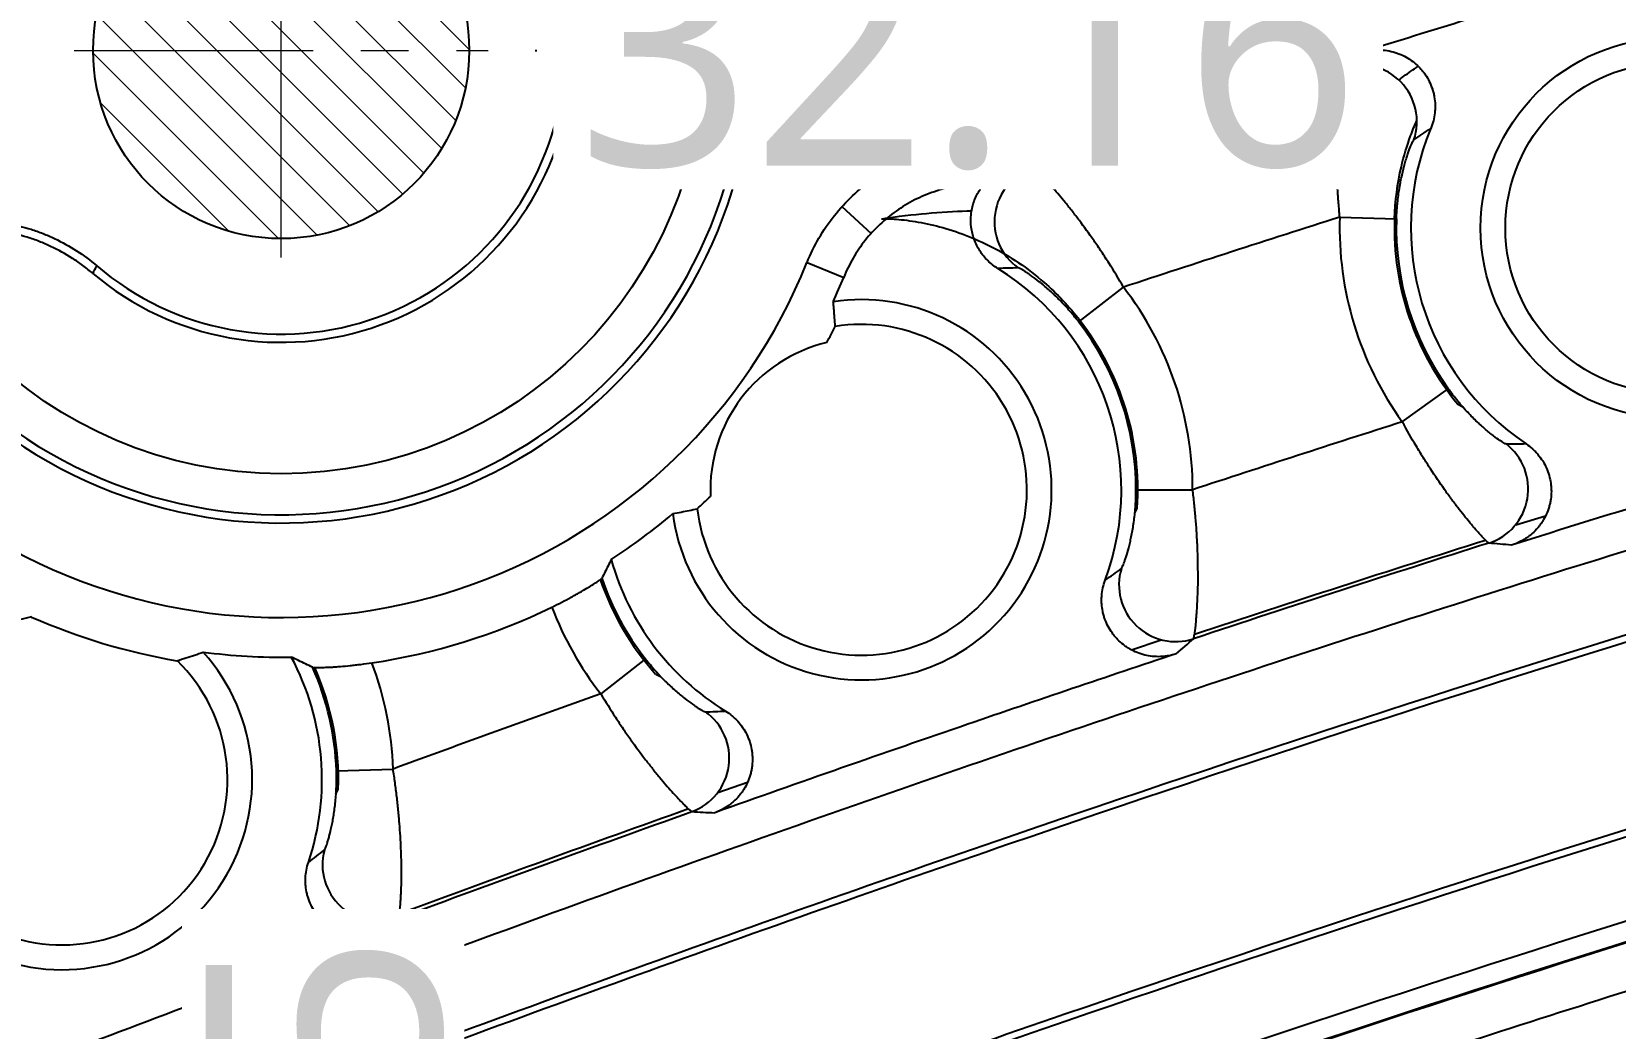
# Model space of a CAD drawing. Header units: millimetres. Extents: x 2519 to 3162, y 2051 to 2506.
# Drawn here: x 2755.3 to 2772.14, y 2301.31 to 2311.91 of the extents above; entities that cross this region are included whole.
import ezdxf
from ezdxf.lldxf.tags import DXFTag

# ---------------------------------------------------------------- set-up
doc = ezdxf.new("R2010")
doc.units = ezdxf.units.MM
doc.linetypes.add('CENTER', pattern=[50.8, 31.75, -6.35, 6.35, -6.35])
doc.layers.add('20', color=7, linetype='Continuous', true_color=0xffffff)
doc.layers.add('dim', color=82, linetype='Continuous', lineweight=9)
doc.layers.add('insert', color=85, linetype='Continuous', lineweight=20)
doc.styles.add('Capful-A', font='')
doc.styles.get('Capful-A').set_extended_font_data('Microsoft YaHei')
tags = doc.linetypes.add('DASHED', pattern=[25.72, 12.86, -12.86]).pattern_tags.tags
tags[6:7] = [DXFTag(74, 4), DXFTag(75, 0), DXFTag(340, '0'), DXFTag(46, 0.0), DXFTag(50, 0.0), DXFTag(44, 0.0), DXFTag(45, 0.0)]
tags[4:5] = [DXFTag(74, 4), DXFTag(75, 0), DXFTag(340, '0'), DXFTag(46, 0.0), DXFTag(50, 0.0), DXFTag(44, 0.0), DXFTag(45, 0.0)]
doc.dimstyles.new('Capful-A-1.0', dxfattribs={"dimtxt": 2.5, "dimasz": 2.5, "dimexe": 1.5, "dimexo": 1, "dimgap": 1.5, "dimtad": 0, "dimdsep": 46, "dimtxsty": 'Capful-A', "dimcen": 0, "dimclrt": 2, "dimazin": 2, "dimtfac": 1, "dimtmove": 0, "dimatfit": 3, "dimfxl": 0, "dimtolj": 1, "dimtzin": 0, "dimarcsym": 0})

# ---------------------------------------------------------------- blocks, each defined once
blk = doc.blocks.new('insert_cir_4')
at = {"layer": 'insert'}
h = blk.add_hatch(dxfattribs=at)
h.set_pattern_fill('_ANSI31', color=123, scale=0.1, angle=90)
h.set_pattern_definition([(135, (-3764.76398, 4059.38832), (-0.224506403, -0.224506403), [])])
h.paths.add_polyline_path([(-2, 0, 1), (2, 0, 1)])
at = {"layer": 'insert', "color": 1, "linetype": 'CENTER', "ltscale": 0.08}
for p, q in [((0, -2.2), (0, 2.2)), ((-2.2, 0), (2.2, 0))]:
    blk.add_line(p, q, dxfattribs=at)
at = {"layer": 'insert'}
blk.add_circle((0, 0), 2, dxfattribs=at)
blk = doc.blocks.new('*D154')
at = {"layer": 'Defpoints', "color": 0, "transparency": 16777216}
for p in [(2758.414, 2294.55), (2813.414, 2279.55)]:
    blk.add_point(p, dxfattribs=at)
at = {"layer": 'dim', "color": 0, "lineweight": -2, "transparency": 16777216}
blk.add_line((2758.414, 2295.05), (2758.414, 2298.29), dxfattribs=at)
at = {"layer": 'dim', "color": 2, "transparency": 16777216, "insert": (2758.414, 2300.469), "char_height": 2.5, "attachment_point": 5, "rotation": 90, "style": 'Capful-A', "bg_fill": 3, "box_fill_scale": 1.1, "bg_fill_color": 256, "bg_fill_true_color": 13158600, "bg_fill_transparency": 0}
blk.add_mtext('\\A1;55', dxfattribs=at)
at = {"layer": 'Defpoints', "color": 0, "transparency": 16777216}
blk.add_point((2758.414, 2298.29), dxfattribs=at)
blk = doc.blocks.new('*D155')
at = {"layer": 'Defpoints', "color": 0, "transparency": 16777216}
for p in [(2757.95, 2315.281), (2757.95, 2313.91), (2813.414, 2279.55)]:
    blk.add_point(p, dxfattribs=at)
at = {"layer": 'dim', "color": 0, "lineweight": -2, "transparency": 16777216}
blk.add_line((2757.95, 2314.41), (2757.95, 2315.281), dxfattribs=at)
at = {"layer": 'dim', "color": 2, "transparency": 16777216, "insert": (2757.95, 2319.846), "char_height": 2.5, "attachment_point": 5, "rotation": 90, "style": 'Capful-A', "bg_fill": 3, "box_fill_scale": 1.1, "bg_fill_color": 256, "bg_fill_true_color": 13158600, "bg_fill_transparency": 0}
blk.add_mtext('\\A1;55.46', dxfattribs=at)
blk = doc.blocks.new('*D156')
at = {"layer": 'Defpoints', "color": 0, "transparency": 16777216}
for p in [(2760.15, 2311.71), (2760.668, 2311.71), (2813.414, 2279.55)]:
    blk.add_point(p, dxfattribs=at)
at = {"layer": 'dim', "color": 0, "lineweight": -2, "transparency": 16777216}
blk.add_line((2760.65, 2311.71), (2760.668, 2311.71), dxfattribs=at)
at = {"layer": 'dim', "color": 2, "transparency": 16777216, "insert": (2765.258, 2311.71), "char_height": 2.5, "attachment_point": 5, "style": 'Capful-A', "bg_fill": 3, "box_fill_scale": 1.1, "bg_fill_color": 256, "bg_fill_true_color": 13158600, "bg_fill_transparency": 0}
blk.add_mtext('\\A1;32.16', dxfattribs=at)

msp = doc.modelspace()

# ---------------------------------------------------------------- linework, layer by layer
at = {"layer": '20', "color": 7, "linetype": 'Continuous'}
for p, q in [((2762.952, 2310.832), (2763.032, 2310.787)), ((2763.915, 2310.051), (2764.225, 2309.766)), ((2769.21, 2309.939), (2769.812, 2309.919)), ((2763.543, 2309.455), (2763.933, 2309.298)), ((2766.433, 2308.825), (2766.909, 2309.193)), ((2769.875, 2307.761), (2770.363, 2308.114)), ((2770.466, 2307.948), (2770.518, 2307.921)), ((2767.042, 2307.039), (2767.645, 2307.039)), ((2767.03, 2306.791), (2767.056, 2306.844)), ((2771.081, 2306.667), (2771.399, 2306.763)), ((2766.994, 2305.335), (2767.311, 2305.444)), ((2761.824, 2305.242), (2761.349, 2304.87)), ((2761.934, 2305.079), (2761.986, 2305.054)), ((2758.537, 2304.049), (2759.14, 2304.069)), ((2758.533, 2303.8), (2758.557, 2303.854)), ((2762.594, 2303.819), (2762.911, 2303.928)), ((2758.545, 2302.343), (2758.861, 2302.462))]:
    msp.add_line(p, q, dxfattribs=at)
at = {"layer": '20', "color": 8, "linetype": 'DASHED', "ltscale": 0.2}
msp.add_circle((2757.95, 2311.71), 4.5, dxfattribs=at)
at = {"layer": '20', "color": 7, "linetype": 'Continuous'}
for centre, radius in [((2757.95, 2311.71), 2), ((2772.73, 2309.823), 2.022), ((2772.73, 2309.823), 1.759)]:
    msp.add_circle(centre, radius, dxfattribs=at)
for centre, radius, start, end in [((2757.95, 2311.71), 3.103, 229.7848, 349.9326), ((2757.95, 2311.71), 3.015, 229.4258, 350.2915), ((2772.73, 2309.823), 2.764, 157.4308, 236.1959), ((2757.95, 2311.71), 4.937, 235.0219, 344.6883), ((2757.95, 2311.71), 5.025, 235.2616, 344.4483), ((2772.73, 2309.823), 3.522, 178.1141, 215.8358), ((2772.73, 2309.823), 2.939, 178.1141, 219.6272), ((2772.73, 2309.823), 2.919, 178.1141, 215.8357), ((2757.95, 2311.71), 6.03, 241.6424, 338.0417), ((2764.123, 2307.039), 2.764, 339.614, 58.3685), ((2757.95, 2311.71), 6.451, 335.5402, 338.0417), ((2764.123, 2307.039), 3.522, 359.9892, 37.7078), ((2764.123, 2307.039), 2.022, 187.2141, 98.5634), ((2764.123, 2307.039), 1.759, 186.5902, 99.1734), ((2757.95, 2311.71), 6.583, 331.8496, 333.5285), ((2764.123, 2307.039), 2.919, 359.9892, 37.7078), ((2764.123, 2307.039), 2.939, 356.1849, 37.7078), ((2764.123, 2307.039), 1.608, 103.2731, 182.5044), ((2757.95, 2311.71), 6.583, 312.2513, 313.9279), ((2757.95, 2311.71), 6.451, 302.9709, 310.2373), ((2764.123, 2307.039), 2.764, 195.5617, 238.4064), ((2764.123, 2307.039), 2.939, 198.9826, 221.8342), ((2764.123, 2307.039), 2.919, 198.8242, 218.0212), ((2755.62, 2303.957), 2.022, 104.4305, 42.1142), ((2755.62, 2303.957), 1.759, 100.6107, 45.9816), ((2757.95, 2311.71), 6.583, 246.223, 260.3089), ((2757.95, 2311.71), 6.583, 278.4301, 295.9488), ((2764.123, 2307.039), 3.522, 200.7626, 218.0212), ((2757.95, 2311.71), 6.451, 262.6058, 270.9498), ((2755.62, 2303.957), 2.764, 341.4251, 28.1358), ((2755.62, 2303.957), 2.919, 1.8205, 24.1564), ((2755.62, 2303.957), 2.939, 357.9987, 23.9283), ((2755.62, 2303.957), 3.522, 1.8207, 20.6506)]:
    msp.add_arc(centre, radius, start, end, dxfattribs=at)
for centre, major_axis, ratio, start_param, end_param in [((2840.835, 2084.833), (-102.924, 215.876), 1, 6.134979, 6.168212), ((2840.835, 2084.833), (215.813, 102.894), 1, 1.422591, 1.455578), ((2837.206, 2096.123), (69.048, -215.602), 0.999657, 3.127627, 3.157384), ((2837.335, 2095.721), (69.048, -215.602), 0.999657, 3.12583, 3.136244), ((2769.428, 2310.956), (-0.389, 0.461), 0.997695, 3.681843, 5.887096), ((2837.363, 2095.634), (-69.048, 215.601), 0.999662, 6.278866, 6.294188), ((2837.375, 2095.596), (69.048, -215.602), 0.999657, 3.137381, 3.152482), ((2766.138, 2309.89), (-0.045, -0.601), 0.997703, 3.538323, 5.741985), ((2837.363, 2095.634), (68.588, -214.166), 0.999657, 3.139558, 3.150315), ((2770.613, 2307.047), (-0.059, -0.6), 0.997794, 0.405328, 2.588039), ((2767.464, 2306.027), (-0.4, 0.452), 0.997789, 0.552908, 2.736713), ((2762.115, 2304.184), (0.037, 0.602), 0.997787, 3.546203, 5.730666), ((2758.991, 2303.05), (-0.414, 0.438), 0.997784, 0.552089, 2.737282)]:
    msp.add_ellipse(centre, major_axis=major_axis, ratio=ratio, start_param=start_param, end_param=end_param, dxfattribs=at)
for points, knots in [([(2736.437, 2311.163), (2737.019, 2311.546), (2737.61, 2311.915), (2738.805, 2312.627), (2739.409, 2312.97), (2741.24, 2313.969), (2742.483, 2314.593), (2744.054, 2315.341), (2744.369, 2315.489), (2745, 2315.782), (2745.317, 2315.928), (2745.95, 2316.216), (2746.268, 2316.359), (2746.903, 2316.643), (2747.221, 2316.784), (2748.813, 2317.486), (2750.412, 2318.171), (2752.016, 2318.844), (2752.658, 2319.113), (2752.979, 2319.247), (2753.943, 2319.647), (2755.873, 2320.442), (2757.812, 2321.216), (2759.76, 2321.969), (2760.411, 2322.217), (2761.715, 2322.704), (2762.369, 2322.943), (2764.335, 2323.649), (2765.651, 2324.102), (2766.975, 2324.534)], [0, 0, 0, 0, 0.0625, 0.0625, 0.125, 0.125, 0.25, 0.25, 0.28125, 0.28125, 0.3125, 0.3125, 0.34375, 0.34375, 0.375, 0.375, 0.5, 0.53125, 0.53125, 0.5625, 0.5625, 0.625, 0.75, 0.75, 0.8125, 0.8125, 0.875, 0.875, 1, 1, 1, 1]), ([(2736.969, 2310.348), (2737.547, 2310.729), (2738.133, 2311.094), (2739.319, 2311.8), (2739.919, 2312.141), (2741.736, 2313.13), (2742.97, 2313.748), (2744.529, 2314.489), (2744.842, 2314.636), (2745.469, 2314.927), (2745.783, 2315.071), (2746.411, 2315.356), (2746.726, 2315.498), (2747.357, 2315.78), (2747.672, 2315.92), (2749.252, 2316.616), (2750.839, 2317.295), (2752.43, 2317.963), (2753.067, 2318.229), (2753.386, 2318.362), (2754.342, 2318.759), (2754.981, 2319.022), (2756.899, 2319.804), (2758.181, 2320.316), (2760.114, 2321.063), (2760.76, 2321.308), (2762.054, 2321.792), (2762.702, 2322.029), (2764.653, 2322.729), (2765.959, 2323.179), (2767.272, 2323.608)], [0, 0, 0, 0, 0.0625, 0.0625, 0.125, 0.125, 0.25, 0.25, 0.28125, 0.28125, 0.3125, 0.3125, 0.34375, 0.34375, 0.375, 0.375, 0.5, 0.53125, 0.53125, 0.5625, 0.5625, 0.625, 0.625, 0.75, 0.75, 0.8125, 0.8125, 0.875, 0.875, 1, 1, 1, 1]), ([(2762.248, 2312.762), (2762.205, 2312.747), (2762.163, 2312.731), (2762.08, 2312.696), (2762.039, 2312.677), (2761.919, 2312.617), (2761.842, 2312.571), (2761.732, 2312.496), (2761.678, 2312.456), (2761.626, 2312.414), (2761.591, 2312.385), (2761.574, 2312.37), (2761.49, 2312.295), (2761.428, 2312.231), (2761.313, 2312.095), (2761.26, 2312.023), (2761.187, 2311.91), (2761.164, 2311.872), (2761.121, 2311.792), (2761.1, 2311.752), (2761.044, 2311.631), (2761.012, 2311.548), (2760.958, 2311.378), (2760.937, 2311.291), (2760.922, 2311.202)], [0, 0, 0, 0, 0.0625, 0.0625, 0.125, 0.125, 0.25, 0.25, 0.3125, 0.34375, 0.34375, 0.375, 0.375, 0.5, 0.5, 0.625, 0.625, 0.6875, 0.6875, 0.75, 0.75, 0.875, 0.875, 1, 1, 1, 1]), ([(2762.329, 2312.716), (2762.308, 2312.708), (2762.287, 2312.701), (2762.245, 2312.685), (2762.224, 2312.676), (2762.162, 2312.65), (2762.122, 2312.631), (2762.002, 2312.572), (2761.926, 2312.527), (2761.816, 2312.452), (2761.762, 2312.413), (2761.71, 2312.371), (2761.676, 2312.342), (2761.659, 2312.327), (2761.576, 2312.252), (2761.451, 2312.125), (2761.345, 2311.983), (2761.285, 2311.89), (2761.273, 2311.871), (2761.25, 2311.832), (2761.239, 2311.813), (2761.206, 2311.754), (2761.186, 2311.714), (2761.129, 2311.594), (2761.096, 2311.511), (2761.042, 2311.343), (2761.021, 2311.256), (2761.005, 2311.168)], [0, 0, 0, 0, 0.03125, 0.03125, 0.0625, 0.0625, 0.125, 0.125, 0.25, 0.25, 0.3125, 0.34375, 0.34375, 0.375, 0.375, 0.5, 0.625, 0.625, 0.65625, 0.65625, 0.6875, 0.6875, 0.75, 0.75, 0.875, 0.875, 1, 1, 1, 1]), ([(2769.44, 2311.69), (2769.467, 2311.698), (2769.495, 2311.705), (2769.537, 2311.712), (2769.552, 2311.713), (2769.58, 2311.716), (2769.595, 2311.717), (2769.637, 2311.718), (2769.694, 2311.715), (2769.75, 2311.704), (2769.792, 2311.693), (2769.805, 2311.689), (2769.832, 2311.679), (2769.846, 2311.674), (2769.885, 2311.658), (2769.91, 2311.645), (2769.959, 2311.615), (2769.982, 2311.598), (2770.026, 2311.562), (2770.047, 2311.543), (2770.076, 2311.511), (2770.085, 2311.5), (2770.103, 2311.478), (2770.111, 2311.466), (2770.135, 2311.431), (2770.164, 2311.382), (2770.185, 2311.329), (2770.199, 2311.288), (2770.203, 2311.274), (2770.21, 2311.246), (2770.212, 2311.233), (2770.22, 2311.191), (2770.223, 2311.162), (2770.224, 2311.12), (2770.224, 2311.105), (2770.223, 2311.077), (2770.222, 2311.062), (2770.217, 2311.02), (2770.207, 2310.964), (2770.189, 2310.91), (2770.177, 2310.883)], [0, 0, 0, 0, 0.0625, 0.0625, 0.09375, 0.09375, 0.125, 0.125, 0.1875, 0.25, 0.25, 0.28125, 0.28125, 0.3125, 0.3125, 0.375, 0.375, 0.4375, 0.4375, 0.5, 0.5, 0.53125, 0.53125, 0.5625, 0.5625, 0.625, 0.6875, 0.6875, 0.71875, 0.71875, 0.75, 0.75, 0.8125, 0.8125, 0.84375, 0.84375, 0.875, 0.875, 0.9375, 1, 1, 1, 1]), ([(2769.21, 2309.939), (2769.205, 2309.988), (2769.201, 2310.038), (2769.195, 2310.113), (2769.193, 2310.138), (2769.189, 2310.187), (2769.188, 2310.212), (2769.181, 2310.333), (2769.177, 2310.429), (2769.175, 2310.545), (2769.174, 2310.568), (2769.174, 2310.613), (2769.174, 2310.636), (2769.174, 2310.703), (2769.174, 2310.746), (2769.177, 2310.873), (2769.18, 2310.952), (2769.185, 2311.045), (2769.187, 2311.063), (2769.189, 2311.099), (2769.19, 2311.116), (2769.194, 2311.167), (2769.197, 2311.199), (2769.206, 2311.29), (2769.212, 2311.342), (2769.221, 2311.407), (2769.224, 2311.427), (2769.228, 2311.453), (2769.23, 2311.461), (2769.232, 2311.476), (2769.234, 2311.482), (2769.24, 2311.513), (2769.244, 2311.527), (2769.247, 2311.531)], [0, 0, 0, 0, 0.0625, 0.0625, 0.09375, 0.09375, 0.125, 0.125, 0.25, 0.25, 0.28125, 0.28125, 0.3125, 0.3125, 0.375, 0.375, 0.5, 0.5, 0.53125, 0.53125, 0.5625, 0.5625, 0.625, 0.625, 0.75, 0.75, 0.8125, 0.8125, 0.84375, 0.84375, 0.875, 0.875, 1, 1, 1, 1]), ([(2769.837, 2311.397), (2769.855, 2311.411), (2769.873, 2311.424), (2769.941, 2311.472), (2769.991, 2311.508), (2770.044, 2311.544)], [0, 0, 0, 0, 0.274994, 0.274994, 1, 1, 1, 1]), ([(2762.712, 2310.406), (2762.723, 2310.446), (2762.749, 2310.523), (2762.785, 2310.596), (2762.815, 2310.65), (2762.825, 2310.667), (2762.848, 2310.702), (2762.859, 2310.719), (2762.895, 2310.768), (2762.947, 2310.83), (2763.006, 2310.886), (2763.054, 2310.926), (2763.07, 2310.938), (2763.103, 2310.962), (2763.119, 2310.974), (2763.171, 2311.007), (2763.241, 2311.047), (2763.317, 2311.078), (2763.356, 2311.091)], [0, 0, 0, 0, 0.125, 0.25, 0.25, 0.3125, 0.3125, 0.375, 0.375, 0.5, 0.625, 0.625, 0.6875, 0.6875, 0.75, 0.75, 0.875, 1, 1, 1, 1]), ([(2762.791, 2310.363), (2762.802, 2310.402), (2762.829, 2310.479), (2762.864, 2310.552), (2762.894, 2310.605), (2762.905, 2310.623), (2762.927, 2310.657), (2762.939, 2310.674), (2762.975, 2310.723), (2763.027, 2310.785), (2763.086, 2310.84), (2763.133, 2310.879), (2763.149, 2310.892), (2763.182, 2310.916), (2763.199, 2310.927), (2763.25, 2310.96), (2763.32, 2311), (2763.395, 2311.031), (2763.434, 2311.044)], [0, 0, 0, 0, 0.125, 0.25, 0.25, 0.3125, 0.3125, 0.375, 0.375, 0.5, 0.625, 0.625, 0.6875, 0.6875, 0.75, 0.75, 0.875, 1, 1, 1, 1]), ([(2763.434, 2311.044), (2763.421, 2311.052), (2763.408, 2311.06), (2763.382, 2311.075), (2763.369, 2311.083), (2763.356, 2311.091)], [0, 0, 0, 0, 0.502609, 0.502609, 1, 1, 1, 1]), ([(2769.792, 2309.92), (2769.798, 2310.114), (2769.823, 2310.298), (2769.891, 2310.588), (2769.925, 2310.699), (2769.984, 2310.86), (2770.006, 2310.915), (2770.03, 2310.968)], [0, 0, 0, 0, 0.505672, 0.505672, 0.827744, 0.827744, 1, 1, 1, 1]), ([(2769.812, 2309.919), (2769.813, 2309.947), (2769.815, 2309.976), (2769.817, 2310.018), (2769.818, 2310.032), (2769.821, 2310.06), (2769.822, 2310.073), (2769.829, 2310.142), (2769.836, 2310.194), (2769.846, 2310.257), (2769.848, 2310.27), (2769.853, 2310.294), (2769.855, 2310.306), (2769.862, 2310.342), (2769.867, 2310.365), (2769.881, 2310.431), (2769.892, 2310.472), (2769.908, 2310.529), (2769.913, 2310.547), (2769.924, 2310.581), (2769.929, 2310.597), (2769.944, 2310.642), (2769.954, 2310.668), (2769.967, 2310.7), (2769.971, 2310.709), (2769.978, 2310.726), (2769.982, 2310.733), (2769.991, 2310.751), (2769.995, 2310.758), (2769.998, 2310.76)], [0, 0, 0, 0, 0.0625, 0.0625, 0.09375, 0.09375, 0.125, 0.125, 0.25, 0.25, 0.28125, 0.28125, 0.3125, 0.3125, 0.375, 0.375, 0.5, 0.5, 0.5625, 0.5625, 0.625, 0.625, 0.75, 0.75, 0.8125, 0.8125, 0.875, 0.875, 1, 1, 1, 1]), ([(2763.543, 2309.455), (2763.58, 2309.547), (2763.664, 2309.719), (2763.827, 2309.958), (2764.023, 2310.171), (2764.246, 2310.353), (2764.494, 2310.502), (2764.67, 2310.576), (2764.763, 2310.608)], [0, 0, 0, 0, 0.166748, 0.333495, 0.500243, 0.66699, 0.833738, 1, 1, 1, 1]), ([(2762.712, 2310.406), (2762.725, 2310.399), (2762.739, 2310.392), (2762.765, 2310.377), (2762.778, 2310.37), (2762.791, 2310.363)], [0, 0, 0, 0, 0.501751, 0.501751, 1, 1, 1, 1]), ([(2765.948, 2310.462), (2765.867, 2310.468), (2765.784, 2310.473), (2765.613, 2310.482), (2765.524, 2310.485), (2765.384, 2310.487), (2765.337, 2310.487), (2765.239, 2310.487), (2765.189, 2310.487), (2765.086, 2310.485), (2765.033, 2310.484), (2764.924, 2310.48), (2764.867, 2310.477), (2764.808, 2310.473)], [0, 0, 0, 0, 0.25, 0.25, 0.5, 0.5, 0.625, 0.625, 0.75, 0.75, 0.875, 0.875, 1, 1, 1, 1]), ([(2765.457, 2310.326), (2765.43, 2310.334), (2765.378, 2310.35), (2765.3, 2310.374), (2765.222, 2310.396), (2765.164, 2310.411), (2765.125, 2310.421), (2765.107, 2310.425), (2765.089, 2310.429), (2765.071, 2310.433), (2765.053, 2310.437), (2765.035, 2310.441), (2765.016, 2310.444), (2764.998, 2310.448), (2764.979, 2310.451), (2764.961, 2310.454), (2764.942, 2310.457), (2764.923, 2310.46), (2764.904, 2310.463), (2764.885, 2310.465), (2764.866, 2310.468), (2764.847, 2310.47), (2764.828, 2310.472), (2764.815, 2310.473), (2764.808, 2310.473)], [0, 0, 0, 0, 0.127114, 0.252822, 0.377124, 0.500021, 0.528034, 0.55602, 0.583977, 0.611907, 0.639808, 0.667682, 0.695528, 0.723346, 0.751136, 0.778899, 0.806633, 0.83434, 0.862019, 0.889671, 0.917294, 0.944891, 0.972459, 1, 1, 1, 1]), ([(2766.909, 2309.193), (2766.859, 2309.28), (2766.808, 2309.364), (2766.729, 2309.488), (2766.702, 2309.529), (2766.663, 2309.589), (2766.649, 2309.609), (2766.623, 2309.648), (2766.609, 2309.668), (2766.543, 2309.763), (2766.491, 2309.835), (2766.415, 2309.936), (2766.39, 2309.968), (2766.353, 2310.016), (2766.341, 2310.031), (2766.317, 2310.061), (2766.305, 2310.076), (2766.246, 2310.148), (2766.203, 2310.199), (2766.153, 2310.256), (2766.143, 2310.267), (2766.124, 2310.288), (2766.115, 2310.298), (2766.088, 2310.327), (2766.055, 2310.363), (2766.027, 2310.391), (2766.008, 2310.409), (2766.003, 2310.415), (2765.992, 2310.426), (2765.987, 2310.43), (2765.964, 2310.452), (2765.952, 2310.461), (2765.948, 2310.462)], [0, 0, 0, 0, 0.125, 0.125, 0.1875, 0.1875, 0.21875, 0.21875, 0.25, 0.25, 0.375, 0.375, 0.4375, 0.4375, 0.46875, 0.46875, 0.5, 0.5, 0.625, 0.625, 0.65625, 0.65625, 0.6875, 0.6875, 0.75, 0.8125, 0.8125, 0.84375, 0.84375, 0.875, 0.875, 1, 1, 1, 1]), ([(2765.457, 2310.326), (2765.222, 2310.295), (2764.961, 2310.242), (2764.686, 2310.126), (2764.489, 2310.008), (2764.313, 2309.863), (2764.158, 2309.695), (2764.029, 2309.505), (2763.963, 2309.371), (2763.933, 2309.298)], [0, 0, 0, 0, 0.25091, 0.375455, 0.500364, 0.625273, 0.750182, 0.875091, 1, 1, 1, 1]), ([(2765.573, 2309.393), (2765.554, 2309.404), (2765.535, 2309.417), (2765.499, 2309.445), (2765.466, 2309.475), (2765.435, 2309.508), (2765.407, 2309.543), (2765.394, 2309.561), (2765.357, 2309.618), (2765.337, 2309.658), (2765.314, 2309.722), (2765.308, 2309.743), (2765.297, 2309.787), (2765.293, 2309.809), (2765.285, 2309.876), (2765.284, 2309.921), (2765.293, 2310.011), (2765.303, 2310.055), (2765.324, 2310.119), (2765.333, 2310.139), (2765.352, 2310.181), (2765.363, 2310.2), (2765.398, 2310.258), (2765.425, 2310.293), (2765.457, 2310.326)], [0, 0, 0, 0, 0.0625, 0.0625, 0.125, 0.1875, 0.1875, 0.25, 0.25, 0.375, 0.375, 0.4375, 0.4375, 0.5, 0.5, 0.625, 0.625, 0.75, 0.75, 0.8125, 0.8125, 0.875, 0.875, 1, 1, 1, 1]), ([(2753.972, 2309.773), (2754.015, 2309.789), (2754.057, 2309.803), (2754.144, 2309.83), (2754.187, 2309.841), (2754.318, 2309.871), (2754.406, 2309.886), (2754.539, 2309.898), (2754.606, 2309.902), (2754.673, 2309.903), (2754.718, 2309.903), (2754.741, 2309.902), (2754.853, 2309.898), (2754.942, 2309.888), (2755.118, 2309.857), (2755.204, 2309.836), (2755.332, 2309.796), (2755.375, 2309.781), (2755.459, 2309.748), (2755.5, 2309.73), (2755.621, 2309.672), (2755.699, 2309.629), (2755.849, 2309.532), (2755.921, 2309.479), (2755.989, 2309.42)], [0, 0, 0, 0, 0.0625, 0.0625, 0.125, 0.125, 0.25, 0.25, 0.3125, 0.34375, 0.34375, 0.375, 0.375, 0.5, 0.5, 0.625, 0.625, 0.6875, 0.6875, 0.75, 0.75, 0.875, 0.875, 1, 1, 1, 1]), ([(2764.336, 2309.92), (2764.355, 2309.923), (2764.374, 2309.926), (2764.578, 2309.956), (2764.728, 2309.972), (2765.024, 2309.996), (2765.164, 2310.003), (2765.294, 2310.006)], [0, 0, 0, 0, 0.044743, 0.044743, 0.491529, 0.491529, 1, 1, 1, 1]), ([(2764.336, 2309.92), (2764.355, 2309.922), (2764.406, 2309.922), (2764.535, 2309.914), (2764.612, 2309.905), (2764.86, 2309.865), (2765.042, 2309.818), (2765.416, 2309.675), (2765.608, 2309.578), (2765.885, 2309.391), (2765.977, 2309.321), (2766.203, 2309.125), (2766.331, 2308.99), (2766.448, 2308.838)], [0, 0, 0, 0, 0.115711, 0.115711, 0.232536, 0.232536, 0.466187, 0.466187, 0.699839, 0.699839, 0.816664, 0.816664, 1, 1, 1, 1]), ([(2755.947, 2309.341), (2755.93, 2309.355), (2755.912, 2309.369), (2755.877, 2309.397), (2755.859, 2309.411), (2755.805, 2309.451), (2755.768, 2309.476), (2755.656, 2309.548), (2755.578, 2309.59), (2755.458, 2309.646), (2755.397, 2309.673), (2755.334, 2309.696), (2755.291, 2309.71), (2755.27, 2309.718), (2755.163, 2309.751), (2755.077, 2309.772), (2754.902, 2309.802), (2754.814, 2309.811), (2754.703, 2309.815), (2754.68, 2309.815), (2754.636, 2309.815), (2754.613, 2309.815), (2754.546, 2309.813), (2754.501, 2309.81), (2754.369, 2309.798), (2754.281, 2309.783), (2754.109, 2309.743), (2754.023, 2309.717), (2753.939, 2309.685)], [0, 0, 0, 0, 0.03125, 0.03125, 0.0625, 0.0625, 0.125, 0.125, 0.25, 0.25, 0.3125, 0.34375, 0.34375, 0.375, 0.375, 0.5, 0.5, 0.625, 0.625, 0.65625, 0.65625, 0.6875, 0.6875, 0.75, 0.75, 0.875, 0.875, 1, 1, 1, 1]), ([(2766.433, 2308.825), (2766.398, 2308.87), (2766.362, 2308.913), (2766.317, 2308.964), (2766.308, 2308.974), (2766.289, 2308.994), (2766.28, 2309.004), (2766.253, 2309.034), (2766.234, 2309.053), (2766.18, 2309.107), (2766.145, 2309.139), (2766.094, 2309.184), (2766.077, 2309.199), (2766.053, 2309.219), (2766.045, 2309.226), (2766.029, 2309.239), (2766.021, 2309.245), (2765.983, 2309.276), (2765.955, 2309.297), (2765.922, 2309.32), (2765.916, 2309.324), (2765.904, 2309.333), (2765.898, 2309.337), (2765.881, 2309.348), (2765.86, 2309.362), (2765.842, 2309.373), (2765.83, 2309.38), (2765.826, 2309.382), (2765.819, 2309.386), (2765.816, 2309.387), (2765.801, 2309.395), (2765.794, 2309.398), (2765.79, 2309.398)], [0, 0, 0, 0, 0.125, 0.125, 0.15625, 0.15625, 0.1875, 0.1875, 0.25, 0.25, 0.375, 0.375, 0.4375, 0.4375, 0.46875, 0.46875, 0.5, 0.5, 0.625, 0.625, 0.65625, 0.65625, 0.6875, 0.6875, 0.75, 0.8125, 0.8125, 0.84375, 0.84375, 0.875, 0.875, 1, 1, 1, 1]), ([(2763.843, 2308.776), (2763.842, 2308.785), (2763.841, 2308.803), (2763.839, 2308.832), (2763.837, 2308.862), (2763.835, 2308.895), (2763.832, 2308.928), (2763.829, 2308.964), (2763.826, 2309.001), (2763.824, 2309.026), (2763.822, 2309.039)], [0, 0, 0, 0, 0.102575, 0.211557, 0.326946, 0.448743, 0.576947, 0.711558, 0.852576, 1, 1, 1, 1]), ([(2770.979, 2307.526), (2770.975, 2307.526), (2770.968, 2307.529), (2770.951, 2307.539), (2770.944, 2307.543), (2770.929, 2307.552), (2770.921, 2307.558), (2770.893, 2307.577), (2770.871, 2307.593), (2770.834, 2307.621), (2770.821, 2307.631), (2770.793, 2307.653), (2770.765, 2307.676), (2770.735, 2307.703), (2770.711, 2307.724), (2770.703, 2307.731), (2770.687, 2307.746), (2770.679, 2307.754), (2770.638, 2307.792), (2770.605, 2307.826), (2770.553, 2307.881), (2770.535, 2307.9), (2770.5, 2307.94), (2770.483, 2307.961), (2770.43, 2308.024), (2770.396, 2308.068), (2770.363, 2308.114)], [0, 0, 0, 0, 0.125, 0.125, 0.1875, 0.1875, 0.25, 0.25, 0.375, 0.375, 0.4375, 0.4375, 0.5, 0.5625, 0.5625, 0.59375, 0.59375, 0.625, 0.625, 0.75, 0.75, 0.8125, 0.8125, 0.875, 0.875, 1, 1, 1, 1]), ([(2770.795, 2306.472), (2770.791, 2306.473), (2770.779, 2306.483), (2770.758, 2306.504), (2770.753, 2306.509), (2770.742, 2306.52), (2770.737, 2306.526), (2770.719, 2306.545), (2770.693, 2306.573), (2770.661, 2306.609), (2770.635, 2306.639), (2770.627, 2306.649), (2770.608, 2306.671), (2770.599, 2306.682), (2770.551, 2306.74), (2770.509, 2306.793), (2770.442, 2306.88), (2770.419, 2306.911), (2770.371, 2306.975), (2770.347, 2307.008), (2770.274, 2307.112), (2770.224, 2307.185), (2770.161, 2307.282), (2770.148, 2307.301), (2770.123, 2307.341), (2770.11, 2307.361), (2770.072, 2307.422), (2770.047, 2307.463), (2769.972, 2307.588), (2769.923, 2307.673), (2769.875, 2307.761)], [0, 0, 0, 0, 0.125, 0.125, 0.15625, 0.15625, 0.1875, 0.1875, 0.25, 0.3125, 0.3125, 0.34375, 0.34375, 0.375, 0.375, 0.5, 0.5, 0.5625, 0.5625, 0.625, 0.625, 0.75, 0.75, 0.78125, 0.78125, 0.8125, 0.8125, 0.875, 0.875, 1, 1, 1, 1]), ([(2771.192, 2307.526), (2771.216, 2307.51), (2771.238, 2307.493), (2771.27, 2307.465), (2771.28, 2307.455), (2771.3, 2307.434), (2771.309, 2307.424), (2771.336, 2307.391), (2771.353, 2307.369), (2771.383, 2307.321), (2771.396, 2307.296), (2771.419, 2307.244), (2771.438, 2307.191), (2771.45, 2307.136), (2771.456, 2307.094), (2771.457, 2307.08), (2771.459, 2307.052), (2771.46, 2307.037), (2771.46, 2306.995), (2771.458, 2306.967), (2771.452, 2306.925), (2771.449, 2306.912), (2771.443, 2306.884), (2771.439, 2306.87), (2771.428, 2306.829), (2771.408, 2306.776), (2771.381, 2306.727), (2771.358, 2306.691), (2771.35, 2306.679), (2771.334, 2306.656), (2771.325, 2306.645), (2771.297, 2306.613), (2771.278, 2306.593), (2771.246, 2306.565), (2771.235, 2306.556), (2771.213, 2306.539), (2771.201, 2306.531), (2771.166, 2306.507), (2771.117, 2306.48), (2771.064, 2306.459), (2771.037, 2306.45)], [0, 0, 0, 0, 0.0625, 0.0625, 0.09375, 0.09375, 0.125, 0.125, 0.1875, 0.1875, 0.25, 0.25, 0.3125, 0.375, 0.375, 0.40625, 0.40625, 0.4375, 0.4375, 0.5, 0.5, 0.53125, 0.53125, 0.5625, 0.5625, 0.625, 0.6875, 0.6875, 0.71875, 0.71875, 0.75, 0.75, 0.8125, 0.8125, 0.84375, 0.84375, 0.875, 0.875, 0.9375, 1, 1, 1, 1]), ([(2774.721, 2307.133), (2774.157, 2306.966), (2771.106, 2306.053), (2765.439, 2304.211), (2757.509, 2301.345), (2751.759, 2299.101), (2748.689, 2297.864), (2748.421, 2297.756)], [0, 0, 0, 0, 0.068645, 0.369537, 0.67043, 0.971322, 1, 1, 1, 1]), ([(2766.887, 2306.201), (2766.889, 2306.202), (2766.89, 2306.205), (2766.895, 2306.212), (2766.897, 2306.217), (2766.905, 2306.234), (2766.912, 2306.251), (2766.923, 2306.283), (2766.927, 2306.294), (2766.934, 2306.313), (2766.936, 2306.32), (2766.94, 2306.334), (2766.943, 2306.341), (2766.954, 2306.378), (2766.963, 2306.412), (2766.977, 2306.468), (2766.981, 2306.488), (2766.99, 2306.529), (2766.995, 2306.55), (2767.007, 2306.617), (2767.015, 2306.664), (2767.025, 2306.739), (2767.028, 2306.765), (2767.033, 2306.818), (2767.037, 2306.871), (2767.04, 2306.926), (2767.042, 2306.982), (2767.042, 2307.01), (2767.042, 2307.039)], [0, 0, 0, 0, 0.0625, 0.0625, 0.125, 0.125, 0.25, 0.25, 0.3125, 0.3125, 0.34375, 0.34375, 0.375, 0.375, 0.5, 0.5, 0.5625, 0.5625, 0.625, 0.625, 0.75, 0.75, 0.8125, 0.8125, 0.875, 0.9375, 0.9375, 1, 1, 1, 1]), ([(2767.654, 2305.454), (2767.655, 2305.456), (2767.657, 2305.461), (2767.659, 2305.472), (2767.66, 2305.476), (2767.662, 2305.486), (2767.663, 2305.491), (2767.668, 2305.522), (2767.673, 2305.556), (2767.68, 2305.62), (2767.682, 2305.644), (2767.685, 2305.683), (2767.686, 2305.697), (2767.688, 2305.725), (2767.689, 2305.74), (2767.694, 2305.814), (2767.698, 2305.881), (2767.7, 2305.973), (2767.701, 2305.992), (2767.702, 2306.03), (2767.702, 2306.05), (2767.702, 2306.11), (2767.702, 2306.151), (2767.701, 2306.277), (2767.699, 2306.365), (2767.694, 2306.481), (2767.692, 2306.505), (2767.69, 2306.552), (2767.688, 2306.576), (2767.684, 2306.647), (2767.676, 2306.743), (2767.667, 2306.841), (2767.657, 2306.939), (2767.651, 2306.989), (2767.645, 2307.039)], [0, 0, 0, 0, 0.0625, 0.0625, 0.09375, 0.09375, 0.125, 0.125, 0.25, 0.25, 0.3125, 0.3125, 0.34375, 0.34375, 0.375, 0.375, 0.5, 0.5, 0.53125, 0.53125, 0.5625, 0.5625, 0.625, 0.625, 0.75, 0.75, 0.78125, 0.78125, 0.8125, 0.8125, 0.875, 0.9375, 0.9375, 1, 1, 1, 1]), ([(2760.831, 2305.791), (2760.866, 2305.808), (2760.901, 2305.826), (2760.969, 2305.861), (2761.002, 2305.878), (2761.049, 2305.904), (2761.064, 2305.912), (2761.095, 2305.929), (2761.11, 2305.938), (2761.152, 2305.962), (2761.178, 2305.978), (2761.215, 2305.999), (2761.226, 2306.006), (2761.248, 2306.02), (2761.258, 2306.026), (2761.287, 2306.045), (2761.303, 2306.055), (2761.324, 2306.069), (2761.33, 2306.073), (2761.34, 2306.081), (2761.345, 2306.084), (2761.356, 2306.092), (2761.36, 2306.096), (2761.361, 2306.098)], [0, 0, 0, 0, 0.125, 0.125, 0.25, 0.25, 0.3125, 0.3125, 0.375, 0.375, 0.5, 0.5, 0.5625, 0.5625, 0.625, 0.625, 0.75, 0.75, 0.8125, 0.8125, 0.875, 0.875, 1, 1, 1, 1]), ([(2767.47, 2305.295), (2767.443, 2305.286), (2767.415, 2305.279), (2767.373, 2305.271), (2767.359, 2305.269), (2767.331, 2305.266), (2767.317, 2305.265), (2767.275, 2305.263), (2767.246, 2305.264), (2767.19, 2305.27), (2767.163, 2305.275), (2767.107, 2305.288), (2767.054, 2305.306), (2767.003, 2305.33), (2766.966, 2305.351), (2766.954, 2305.359), (2766.93, 2305.375), (2766.919, 2305.383), (2766.886, 2305.409), (2766.865, 2305.428), (2766.835, 2305.458), (2766.826, 2305.468), (2766.808, 2305.49), (2766.799, 2305.501), (2766.774, 2305.536), (2766.744, 2305.584), (2766.722, 2305.635), (2766.707, 2305.675), (2766.703, 2305.689), (2766.695, 2305.716), (2766.692, 2305.73), (2766.683, 2305.771), (2766.679, 2305.799), (2766.677, 2305.841), (2766.676, 2305.855), (2766.676, 2305.884), (2766.677, 2305.898), (2766.68, 2305.94), (2766.688, 2305.996), (2766.704, 2306.05), (2766.714, 2306.077)], [0, 0, 0, 0, 0.0625, 0.0625, 0.09375, 0.09375, 0.125, 0.125, 0.1875, 0.1875, 0.25, 0.25, 0.3125, 0.375, 0.375, 0.40625, 0.40625, 0.4375, 0.4375, 0.5, 0.5, 0.53125, 0.53125, 0.5625, 0.5625, 0.625, 0.6875, 0.6875, 0.71875, 0.71875, 0.75, 0.75, 0.8125, 0.8125, 0.84375, 0.84375, 0.875, 0.875, 0.9375, 1, 1, 1, 1]), ([(2773.27, 2305.806), (2770.724, 2305.032), (2765.531, 2303.339), (2757.626, 2300.476), (2752.272, 2298.384), (2749.541, 2297.287)], [0, 0, 0, 0, 0.316894, 0.650203, 1, 1, 1, 1]), ([(2749.567, 2297.221), (2752.298, 2298.319), (2757.651, 2300.41), (2765.554, 2303.273), (2770.746, 2304.965), (2773.29, 2305.739)], [0, 0, 0, 0, 0.349797, 0.683106, 1, 1, 1, 1]), ([(2758.283, 2305.151), (2758.284, 2305.151), (2758.286, 2305.15), (2758.292, 2305.15), (2758.297, 2305.149), (2758.312, 2305.149), (2758.326, 2305.148), (2758.352, 2305.149), (2758.361, 2305.149), (2758.382, 2305.149), (2758.394, 2305.149), (2758.429, 2305.151), (2758.456, 2305.152), (2758.493, 2305.154), (2758.5, 2305.154), (2758.516, 2305.155), (2758.523, 2305.156), (2758.547, 2305.158), (2758.563, 2305.159), (2758.614, 2305.163), (2758.649, 2305.166), (2758.704, 2305.172), (2758.723, 2305.174), (2758.761, 2305.178), (2758.78, 2305.18), (2758.837, 2305.187), (2758.876, 2305.193), (2758.915, 2305.199)], [0, 0, 0, 0, 0.0625, 0.0625, 0.125, 0.125, 0.25, 0.25, 0.3125, 0.3125, 0.375, 0.375, 0.5, 0.5, 0.53125, 0.53125, 0.5625, 0.5625, 0.625, 0.625, 0.75, 0.75, 0.8125, 0.8125, 0.875, 0.875, 1, 1, 1, 1]), ([(2761.824, 2305.242), (2761.859, 2305.197), (2761.895, 2305.154), (2761.949, 2305.093), (2761.968, 2305.073), (2761.995, 2305.044), (2762.004, 2305.035), (2762.023, 2305.016), (2762.032, 2305.007), (2762.077, 2304.963), (2762.112, 2304.93), (2762.162, 2304.886), (2762.179, 2304.872), (2762.211, 2304.845), (2762.227, 2304.832), (2762.272, 2304.796), (2762.3, 2304.776), (2762.332, 2304.753), (2762.339, 2304.749), (2762.351, 2304.741), (2762.356, 2304.737), (2762.373, 2304.726), (2762.394, 2304.712), (2762.411, 2304.702), (2762.423, 2304.695), (2762.427, 2304.693), (2762.434, 2304.689), (2762.437, 2304.687), (2762.451, 2304.68), (2762.459, 2304.677), (2762.462, 2304.677)], [0, 0, 0, 0, 0.125, 0.125, 0.1875, 0.1875, 0.21875, 0.21875, 0.25, 0.25, 0.375, 0.375, 0.4375, 0.4375, 0.5, 0.5, 0.625, 0.625, 0.65625, 0.65625, 0.6875, 0.6875, 0.75, 0.8125, 0.8125, 0.84375, 0.84375, 0.875, 0.875, 1, 1, 1, 1]), ([(2767.47, 2305.295), (2766.735, 2305.05), (2765.109, 2304.5), (2763.464, 2303.925), (2762.561, 2303.604)], [0, 0, 0, 0, 0.454706, 1, 1, 1, 1]), ([(2761.349, 2304.87), (2761.401, 2304.785), (2761.453, 2304.701), (2761.52, 2304.599), (2761.533, 2304.578), (2761.56, 2304.538), (2761.573, 2304.518), (2761.6, 2304.478), (2761.614, 2304.459), (2761.641, 2304.42), (2761.654, 2304.401), (2761.721, 2304.306), (2761.774, 2304.235), (2761.85, 2304.135), (2761.876, 2304.103), (2761.913, 2304.056), (2761.925, 2304.041), (2761.95, 2304.011), (2761.962, 2303.997), (2762.02, 2303.926), (2762.064, 2303.875), (2762.124, 2303.808), (2762.143, 2303.787), (2762.179, 2303.749), (2762.212, 2303.714), (2762.239, 2303.686), (2762.258, 2303.668), (2762.264, 2303.662), (2762.274, 2303.652), (2762.279, 2303.647), (2762.302, 2303.627), (2762.314, 2303.617), (2762.318, 2303.616)], [0, 0, 0, 0, 0.125, 0.125, 0.15625, 0.15625, 0.1875, 0.1875, 0.21875, 0.21875, 0.25, 0.25, 0.375, 0.375, 0.4375, 0.4375, 0.46875, 0.46875, 0.5, 0.5, 0.625, 0.625, 0.6875, 0.6875, 0.75, 0.8125, 0.8125, 0.84375, 0.84375, 0.875, 0.875, 1, 1, 1, 1]), ([(2762.676, 2304.685), (2762.7, 2304.67), (2762.723, 2304.654), (2762.756, 2304.627), (2762.766, 2304.617), (2762.787, 2304.598), (2762.797, 2304.587), (2762.825, 2304.556), (2762.843, 2304.534), (2762.874, 2304.487), (2762.889, 2304.463), (2762.914, 2304.412), (2762.935, 2304.36), (2762.949, 2304.305), (2762.956, 2304.263), (2762.958, 2304.249), (2762.961, 2304.221), (2762.962, 2304.207), (2762.963, 2304.165), (2762.962, 2304.136), (2762.958, 2304.095), (2762.956, 2304.081), (2762.951, 2304.053), (2762.948, 2304.039), (2762.938, 2303.997), (2762.92, 2303.944), (2762.895, 2303.893), (2762.874, 2303.857), (2762.866, 2303.844), (2762.85, 2303.821), (2762.842, 2303.81), (2762.816, 2303.777), (2762.797, 2303.756), (2762.766, 2303.727), (2762.756, 2303.717), (2762.734, 2303.699), (2762.722, 2303.69), (2762.688, 2303.666), (2762.64, 2303.636), (2762.588, 2303.614), (2762.561, 2303.604)], [0, 0, 0, 0, 0.0625, 0.0625, 0.09375, 0.09375, 0.125, 0.125, 0.1875, 0.1875, 0.25, 0.25, 0.3125, 0.375, 0.375, 0.40625, 0.40625, 0.4375, 0.4375, 0.5, 0.5, 0.53125, 0.53125, 0.5625, 0.5625, 0.625, 0.6875, 0.6875, 0.71875, 0.71875, 0.75, 0.75, 0.8125, 0.8125, 0.84375, 0.84375, 0.875, 0.875, 0.9375, 1, 1, 1, 1]), ([(2758.409, 2303.207), (2758.41, 2303.208), (2758.412, 2303.21), (2758.416, 2303.217), (2758.418, 2303.222), (2758.426, 2303.24), (2758.432, 2303.257), (2758.443, 2303.289), (2758.446, 2303.301), (2758.452, 2303.32), (2758.454, 2303.327), (2758.458, 2303.341), (2758.46, 2303.348), (2758.47, 2303.386), (2758.478, 2303.42), (2758.49, 2303.476), (2758.494, 2303.496), (2758.502, 2303.538), (2758.505, 2303.559), (2758.516, 2303.626), (2758.522, 2303.673), (2758.529, 2303.749), (2758.532, 2303.775), (2758.535, 2303.828), (2758.538, 2303.882), (2758.539, 2303.937), (2758.539, 2303.993), (2758.538, 2304.021), (2758.537, 2304.049)], [0, 0, 0, 0, 0.0625, 0.0625, 0.125, 0.125, 0.25, 0.25, 0.3125, 0.3125, 0.34375, 0.34375, 0.375, 0.375, 0.5, 0.5, 0.5625, 0.5625, 0.625, 0.625, 0.75, 0.75, 0.8125, 0.8125, 0.875, 0.9375, 0.9375, 1, 1, 1, 1]), ([(2759.2, 2302.485), (2759.201, 2302.487), (2759.202, 2302.491), (2759.205, 2302.502), (2759.205, 2302.506), (2759.207, 2302.516), (2759.208, 2302.522), (2759.212, 2302.552), (2759.215, 2302.587), (2759.22, 2302.652), (2759.222, 2302.675), (2759.224, 2302.715), (2759.224, 2302.728), (2759.226, 2302.757), (2759.226, 2302.771), (2759.229, 2302.846), (2759.23, 2302.913), (2759.23, 2303.005), (2759.229, 2303.024), (2759.229, 2303.062), (2759.229, 2303.082), (2759.227, 2303.142), (2759.226, 2303.183), (2759.221, 2303.309), (2759.216, 2303.397), (2759.206, 2303.513), (2759.205, 2303.537), (2759.2, 2303.584), (2759.198, 2303.607), (2759.191, 2303.678), (2759.181, 2303.774), (2759.168, 2303.871), (2759.155, 2303.97), (2759.147, 2304.019), (2759.14, 2304.069)], [0, 0, 0, 0, 0.0625, 0.0625, 0.09375, 0.09375, 0.125, 0.125, 0.25, 0.25, 0.3125, 0.3125, 0.34375, 0.34375, 0.375, 0.375, 0.5, 0.5, 0.53125, 0.53125, 0.5625, 0.5625, 0.625, 0.625, 0.75, 0.75, 0.78125, 0.78125, 0.8125, 0.8125, 0.875, 0.9375, 0.9375, 1, 1, 1, 1]), ([(2773.845, 2303.914), (2771.31, 2303.142), (2766.142, 2301.457), (2758.292, 2298.613), (2752.985, 2296.538), (2750.279, 2295.45), (2750.279, 2295.45)], [0, 0, 0, 0, 0.316981, 0.6503, 0.999999, 1, 1, 1, 1]), ([(2750.305, 2295.385), (2753.011, 2296.472), (2758.316, 2298.547), (2766.165, 2301.391), (2771.331, 2303.076), (2773.866, 2303.847)], [0, 0, 0, 0, 0.349699, 0.683019, 1, 1, 1, 1]), ([(2750.624, 2294.593), (2753.322, 2295.677), (2758.613, 2297.746), (2766.439, 2300.582), (2771.588, 2302.261), (2774.115, 2303.029)], [0, 0, 0, 0, 0.349362, 0.682689, 1, 1, 1, 1]), ([(2759.02, 2302.319), (2758.994, 2302.309), (2758.966, 2302.301), (2758.925, 2302.292), (2758.911, 2302.29), (2758.883, 2302.286), (2758.869, 2302.284), (2758.826, 2302.281), (2758.798, 2302.281), (2758.742, 2302.285), (2758.714, 2302.289), (2758.658, 2302.3), (2758.604, 2302.316), (2758.553, 2302.339), (2758.515, 2302.359), (2758.503, 2302.366), (2758.479, 2302.381), (2758.467, 2302.389), (2758.433, 2302.414), (2758.411, 2302.432), (2758.381, 2302.461), (2758.371, 2302.472), (2758.352, 2302.493), (2758.343, 2302.504), (2758.317, 2302.537), (2758.286, 2302.584), (2758.261, 2302.635), (2758.246, 2302.675), (2758.241, 2302.688), (2758.232, 2302.715), (2758.228, 2302.729), (2758.219, 2302.77), (2758.214, 2302.797), (2758.21, 2302.839), (2758.209, 2302.854), (2758.208, 2302.882), (2758.208, 2302.896), (2758.21, 2302.939), (2758.217, 2302.995), (2758.231, 2303.049), (2758.24, 2303.076)], [0, 0, 0, 0, 0.0625, 0.0625, 0.09375, 0.09375, 0.125, 0.125, 0.1875, 0.1875, 0.25, 0.25, 0.3125, 0.375, 0.375, 0.40625, 0.40625, 0.4375, 0.4375, 0.5, 0.5, 0.53125, 0.53125, 0.5625, 0.5625, 0.625, 0.6875, 0.6875, 0.71875, 0.71875, 0.75, 0.75, 0.8125, 0.8125, 0.84375, 0.84375, 0.875, 0.875, 0.9375, 1, 1, 1, 1]), ([(2760.542, 2298.203), (2762.569, 2298.953), (2767.088, 2300.572), (2771.652, 2302.06), (2774.176, 2302.828)], [0, 0, 0, 0, 0.450255, 1, 1, 1, 1]), ([(2774.18, 2302.815), (2771.656, 2302.048), (2767.093, 2300.56), (2762.574, 2298.941), (2760.546, 2298.191)], [0, 0, 0, 0, 0.549745, 1, 1, 1, 1]), ([(2759.02, 2302.319), (2758.453, 2302.109), (2756.843, 2301.509), (2755.215, 2300.887), (2754.156, 2300.478)], [0, 0, 0, 0, 0.354103, 1, 1, 1, 1])]:
    msp.add_open_spline(points, degree=3, knots=knots, dxfattribs=at)
for points in [[(2769.247, 2311.531), (2769.308, 2311.583), (2769.373, 2311.636), (2769.44, 2311.69)], [(2760.922, 2311.202), (2760.95, 2311.19), (2760.978, 2311.179), (2761.005, 2311.168)], [(2769.998, 2310.76), (2770.056, 2310.801), (2770.115, 2310.842), (2770.177, 2310.883)], [(2764.763, 2310.608), (2764.778, 2310.563), (2764.793, 2310.518), (2764.808, 2310.473)], [(2755.947, 2309.341), (2755.961, 2309.367), (2755.975, 2309.394), (2755.989, 2309.42)], [(2765.79, 2309.398), (2765.72, 2309.397), (2765.647, 2309.396), (2765.573, 2309.393)], [(2775.943, 2307.926), (2775.401, 2307.771), (2774.316, 2307.455), (2772.681, 2306.963), (2771.586, 2306.623), (2771.037, 2306.45)], [(2769.875, 2307.761), (2769.13, 2307.524), (2768.387, 2307.283), (2767.645, 2307.039)], [(2771.192, 2307.526), (2771.119, 2307.525), (2771.048, 2307.525), (2770.979, 2307.526)], [(2762.117, 2306.786), (2762.146, 2306.791), (2762.204, 2306.802), (2762.291, 2306.819), (2762.348, 2306.831), (2762.376, 2306.838)], [(2770.761, 2306.501), (2769.737, 2306.178), (2768.704, 2305.843), (2767.664, 2305.498)], [(2770.795, 2306.472), (2769.756, 2306.144), (2768.709, 2305.805), (2767.654, 2305.454)], [(2771.037, 2306.45), (2770.954, 2306.457), (2770.873, 2306.464), (2770.795, 2306.472)], [(2761.461, 2306.298), (2761.45, 2306.275), (2761.427, 2306.23), (2761.394, 2306.163), (2761.372, 2306.119), (2761.361, 2306.098)], [(2766.714, 2306.077), (2766.774, 2306.119), (2766.832, 2306.16), (2766.887, 2306.201)], [(2767.47, 2305.295), (2767.534, 2305.349), (2767.595, 2305.402), (2767.654, 2305.454)], [(2756.842, 2305.221), (2756.874, 2305.231), (2756.937, 2305.25), (2757.03, 2305.28), (2757.09, 2305.302), (2757.12, 2305.313)], [(2758.283, 2305.151), (2758.259, 2305.163), (2758.21, 2305.187), (2758.134, 2305.223), (2758.083, 2305.248), (2758.057, 2305.26)], [(2761.349, 2304.87), (2760.612, 2304.606), (2759.875, 2304.339), (2759.14, 2304.069)], [(2762.462, 2304.677), (2762.532, 2304.679), (2762.603, 2304.682), (2762.676, 2304.685)], [(2762.283, 2303.644), (2761.265, 2303.282), (2760.241, 2302.91), (2759.209, 2302.529)], [(2759.2, 2302.485), (2760.247, 2302.871), (2761.286, 2303.248), (2762.318, 2303.616)], [(2762.318, 2303.616), (2762.397, 2303.611), (2762.478, 2303.607), (2762.561, 2303.604)], [(2758.24, 2303.076), (2758.298, 2303.12), (2758.355, 2303.164), (2758.409, 2303.207)], [(2759.02, 2302.319), (2759.083, 2302.375), (2759.142, 2302.43), (2759.2, 2302.485)], [(2770.391, 2301.108), (2770.955, 2301.292), (2772.075, 2301.652), (2773.179, 2301.996), (2773.727, 2302.165)]]:
    msp.add_open_spline(points, degree=3, dxfattribs=at)

# ---------------------------------------------------------------- block references
at = {"layer": 'insert'}
msp.add_blockref('insert_cir_4', (2757.95, 2311.71), dxfattribs=at)

# ---------------------------------------------------------------- next in the draw order: dimensions: what is measured, and where the dimension line sits
at = {"layer": 'dim'}
dim = msp.add_ordinate_dim(feature_location=(2758.414, 2294.55), offset=(0, 3.74), dtype=1, origin=(2813.414, 2279.55), dimstyle='Capful-A-1.0', override={"dimasz": 2, "dimexe": 0.49975, "dimexo": 0.49975, "dimgap": 0.49975}, dxfattribs=at)
dim.commit()
dim.dimension.update_dxf_attribs({"geometry": '*D154', "text_midpoint": (2758.414, 2300.469)})

# ---------------------------------------------------------------- next in the draw order: dimensions: what is measured, and where the dimension line sits
dim = msp.add_ordinate_dim(feature_location=(2757.95, 2313.91), offset=(0, 1.371), dtype=1, origin=(2813.414, 2279.55), dimstyle='Capful-A-1.0', override={"dimasz": 2, "dimexe": 0.49975, "dimexo": 0.49975, "dimgap": 0.49975}, dxfattribs=at)
dim.commit()
dim.dimension.update_dxf_attribs({"geometry": '*D155', "text_midpoint": (2757.95, 2319.846)})

# ---------------------------------------------------------------- next in the draw order: linework, layer by layer
at = {"color": 2}
msp.add_circle((2757.95, 2311.71), 2, dxfattribs=at)

# ---------------------------------------------------------------- next in the draw order: dimensions: what is measured, and where the dimension line sits
at = {"layer": 'dim'}
dim = msp.add_ordinate_dim(feature_location=(2760.15, 2311.71), offset=(0.518, 0), dtype=0, origin=(2813.414, 2279.55), dimstyle='Capful-A-1.0', override={"dimasz": 2, "dimexe": 0.49975, "dimexo": 0.49975, "dimgap": 0.49975}, dxfattribs=at)
dim.commit()
dim.dimension.update_dxf_attribs({"geometry": '*D156', "text_midpoint": (2765.258, 2311.71)})

doc.saveas('drawing.dxf')
